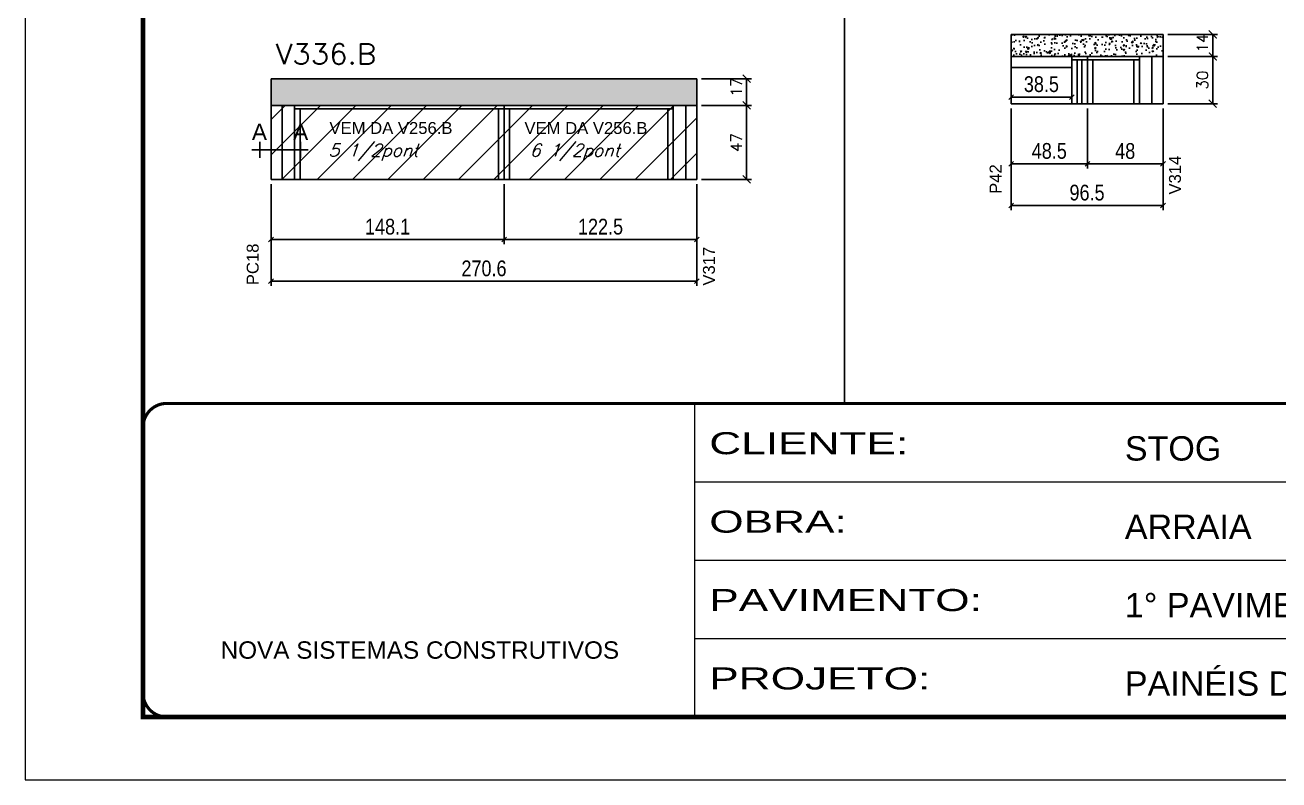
# Model space of a CAD drawing. Extents: x -3394 to 16474, y -5031 to 14397.
# Drawn here: x 4272 to 5069, y -436 to 43 of the extents above; entities that cross this region are included whole.
import ezdxf
from ezdxf.enums import TextEntityAlignment as Align

# ---------------------------------------------------------------- set-up
doc = ezdxf.new("R2010")
doc.units = 0
doc.linetypes.add('CONTINUO', pattern=[0])
doc.linetypes.add('DASHED', pattern=[0.75, 0.5, -0.25])
doc.layers.get('0').update_dxf_attribs({"linetype": 'CONTINUOUS'})
doc.layers.get('Defpoints').update_dxf_attribs({"linetype": 'CONTINUOUS'})
for name, color, linetype in [('COTA', 241, 'CONTINUOUS'), ('detalhes', 4, 'CONTINUOUS'), ('NOMENCLATURA', 7, 'CONTINUOUS'), ('Painéis', 200, 'CONTINUOUS'), ('SARR_2.2x7', 40, 'CONTINUOUS'), ('SARR_3.5x7', 81, 'CONTINUOUS'), ('texto', 7, 'CONTINUOUS')]:
    doc.layers.add(name, color=color, linetype=linetype)
for name, color, linetype, lineweight in [('Folhas', 255, 'CONTINUOUS', 9), ('REAPROVEITAMENTO', 251, 'CONTINUOUS', 9), ('SARRAFO DE PRESSAO', 251, 'DASHED', 9), ('Texto Seção', 7, 'CONTINUOUS', 15)]:
    doc.layers.add(name, color=color, linetype=linetype, lineweight=lineweight)
doc.styles.add('ARIAL', font='arial.ttf')
doc.styles.add('COTA TECNICA', font='techl___.ttf', dxfattribs={"height": 10})
doc.styles.add('REGUA-120', font='ROMANS.shx', dxfattribs={"height": 15})
doc.styles.add('ROMANS', font='romans.shx')
doc.styles.add('Tecnologia', font='')
doc.styles.get('Tecnologia').set_extended_font_data('Forgotten Futurist')
doc.dimstyles.new('Cota Paínel', dxfattribs={"dimtxt": 7, "dimasz": 5, "dimexe": 3, "dimexo": 3, "dimgap": 3, "dimtad": 1, "dimdec": 1, "dimzin": 12, "dimdsep": 46, "dimtxsty": 'ROMANS', "dimblk": 'ARCHTICK', "dimcen": 0, "dimclrd": 4, "dimclre": 4, "dimclrt": 1, "dimadec": 1, "dimazin": 3, "dimtfac": 1, "dimtdec": 1, "dimtmove": 0, "dimatfit": 3, "dimldrblk": 'OBLIQUE', "dimfxl": 1, "dimtolj": 1, "dimtzin": 12, "dimarcsym": 0})
doc.dimstyles.new('PAINEL', dxfattribs={"dimtxt": 10, "dimasz": 3, "dimexe": 3, "dimexo": 3, "dimgap": 3, "dimtad": 1, "dimdec": 1, "dimzin": 12, "dimdsep": 46, "dimtxsty": 'COTA TECNICA', "dimblk1": 'OBLIQUE', "dimblk2": 'OBLIQUE', "dimsah": 1, "dimcen": 0.9, "dimclrd": 4, "dimclre": 4, "dimclrt": 240, "dimadec": 1, "dimazin": 3, "dimtfac": 1, "dimtdec": 1, "dimtmove": 0, "dimatfit": 3, "dimfxl": 1, "dimtolj": 1, "dimtzin": 12, "dimarcsym": 0})

# ---------------------------------------------------------------- blocks, each defined once
blk = doc.blocks.new('9999999999')
at = {"color": 30, "linetype": 'CONTINUO'}
for p, q in [((98564.56, 34230.21), (98564.56, 34429.45)), ((98564.56, 34379.64), (99583.98, 34379.64)), ((98564.56, 34329.83), (99487.98, 34329.83)), ((98564.56, 34280.02), (99487.98, 34280.02))]:
    blk.add_line(p, q, dxfattribs=at)
at = {"color": 30, "linetype": 'CONTINUO', "const_width": 2}
blk.add_lwpolyline([(99583.98, 34230.21), (99583.98, 34414.45, 0.414214), (99568.98, 34429.45), (98228.98, 34429.45, 0.414214), (98213.98, 34414.45), (98213.98, 34245.21, 0.414214), (98228.98, 34230.21), (99583.98, 34230.21)], format="xyb", dxfattribs=at)
at = {"layer": 'Folhas'}
blk.add_lwpolyline([(98138.98, 34190.21), (99623.98, 34190.21), (99623.98, 35240.21), (98138.98, 35240.21)], close=True, dxfattribs=at)
at = {"layer": 'Folhas', "color": 30, "const_width": 3}
blk.add_lwpolyline([(98213.98, 34230.21), (99583.98, 34230.21), (99583.98, 35200.21), (98213.98, 35200.21)], close=True, dxfattribs=at)
at = {"color": 7, "linetype": 'Continuous', "ltscale": 5, "style": 'ARIAL'}
for s, height, p in [('STOG', 15.483, (98837.68, 34393.13)), ('ARRAIA', 15.483, (98837.68, 34343.32)), ('1° PAVIMENTO', 15.4829, (98837.68, 34293.51)), ('NOVA SISTEMAS CONSTRUTIVOS', 11.0592, (98263.19, 34267.21)), ('PAINÉIS DE LAT. VIGAS', 15.4829, (98837.68, 34243.7))]:
    blk.add_text(s, height=height, dxfattribs=at).set_placement(p)
at = {"layer": 'Folhas', "color": 7, "style": 'Tecnologia', "width": 1.5}
for s, p in [('CLIENTE:', (98573.65, 34397.17)), ('OBRA:', (98573.65, 34347.31)), ('PAVIMENTO:', (98573.65, 34297.5)), ('PROJETO:', (98573.65, 34247.69))]:
    blk.add_text(s, height=14, dxfattribs=at).set_placement(p)
blk = doc.blocks.new('_Oblique')
at = {"color": 0, "linetype": 'ByBlock', "lineweight": -2}
blk.add_line((-0.5, -0.5), (0.5, 0.5), dxfattribs=at)
blk = doc.blocks.new('*D1627')
at = {"layer": 'COTA', "color": 4, "linetype": 'ByBlock', "lineweight": -2, "transparency": 16777216}
for p, q in [((4428.45, -57.76), (4428.45, -95.95)), ((4576.55, -57.76), (4576.55, -95.95)), ((4428.45, -92.95), (4576.55, -92.95))]:
    blk.add_line(p, q, dxfattribs=at)
at = {"layer": 'Defpoints', "color": 0, "linetype": 'ByBlock', "transparency": 16777216}
for p in [(4428.45, -54.76), (4576.55, -54.76), (4576.55, -92.95)]:
    blk.add_point(p, dxfattribs=at)
at = {"layer": 'COTA', "color": 4, "linetype": 'ByBlock', "lineweight": -2, "transparency": 16777216, "xscale": 3, "yscale": 3, "zscale": 3, "rotation": 180}
blk.add_blockref('_Oblique', (4428.45, -92.95), dxfattribs=at)
at = {"layer": 'COTA', "color": 4, "linetype": 'ByBlock', "lineweight": -2, "transparency": 16777216, "xscale": 3, "yscale": 3, "zscale": 3}
blk.add_blockref('_Oblique', (4576.55, -92.95), dxfattribs=at)
at = {"layer": 'COTA', "color": 240, "linetype": 'ByBlock', "transparency": 16777216, "insert": (4502.5, -84.86), "char_height": 10, "attachment_point": 5, "style": 'COTA TECNICA'}
blk.add_mtext('\\A1;148.1', dxfattribs=at)
blk = doc.blocks.new('*D1628')
at = {"layer": 'COTA', "color": 4, "linetype": 'ByBlock', "lineweight": -2, "transparency": 16777216}
for p, q in [((4576.55, -57.76), (4576.55, -95.95)), ((4699.05, -57.76), (4699.05, -95.95)), ((4576.55, -92.95), (4699.05, -92.95))]:
    blk.add_line(p, q, dxfattribs=at)
at = {"layer": 'Defpoints', "color": 0, "linetype": 'ByBlock', "transparency": 16777216}
for p in [(4576.55, -54.76), (4699.05, -54.76), (4699.05, -92.95)]:
    blk.add_point(p, dxfattribs=at)
at = {"layer": 'COTA', "color": 4, "linetype": 'ByBlock', "lineweight": -2, "transparency": 16777216, "xscale": 3, "yscale": 3, "zscale": 3, "rotation": 180}
blk.add_blockref('_Oblique', (4576.55, -92.95), dxfattribs=at)
at = {"layer": 'COTA', "color": 4, "linetype": 'ByBlock', "lineweight": -2, "transparency": 16777216, "xscale": 3, "yscale": 3, "zscale": 3}
blk.add_blockref('_Oblique', (4699.05, -92.95), dxfattribs=at)
at = {"layer": 'COTA', "color": 240, "linetype": 'ByBlock', "transparency": 16777216, "insert": (4637.8, -84.84), "char_height": 10, "attachment_point": 5, "style": 'COTA TECNICA'}
blk.add_mtext('\\A1;122.5', dxfattribs=at)
blk = doc.blocks.new('*D1664')
at = {"layer": 'COTA', "color": 4, "linetype": 'ByBlock', "lineweight": -2, "transparency": 16777216}
for p, q in [((4428.45, -57.76), (4428.45, -122.45)), ((4699.05, -57.76), (4699.05, -122.45)), ((4428.45, -119.45), (4699.05, -119.45))]:
    blk.add_line(p, q, dxfattribs=at)
at = {"layer": 'Defpoints', "color": 0, "linetype": 'ByBlock', "transparency": 16777216}
for p in [(4428.45, -54.76), (4699.05, -54.76), (4699.05, -119.45)]:
    blk.add_point(p, dxfattribs=at)
at = {"layer": 'COTA', "color": 4, "linetype": 'ByBlock', "lineweight": -2, "transparency": 16777216, "xscale": 3, "yscale": 3, "zscale": 3, "rotation": 180}
blk.add_blockref('_Oblique', (4428.45, -119.45), dxfattribs=at)
at = {"layer": 'COTA', "color": 4, "linetype": 'ByBlock', "lineweight": -2, "transparency": 16777216, "xscale": 3, "yscale": 3, "zscale": 3}
blk.add_blockref('_Oblique', (4699.05, -119.45), dxfattribs=at)
at = {"layer": 'COTA', "color": 240, "linetype": 'ByBlock', "transparency": 16777216, "insert": (4563.75, -111.35), "char_height": 10, "attachment_point": 5, "style": 'COTA TECNICA'}
blk.add_mtext('\\A1;270.6', dxfattribs=at)
blk = doc.blocks.new('_ArchTick')
at = {"color": 0, "linetype": 'ByBlock', "const_width": 0.15}
blk.add_lwpolyline([(-0.5, -0.5), (0.5, 0.5)], dxfattribs=at)
blk = doc.blocks.new('*D1629')
at = {"layer": 'COTA', "color": 4, "linetype": 'Continuous', "lineweight": -2, "transparency": 16777216}
for p, q in [((4702.05, -7.76), (4733.63, -7.76)), ((4730.63, -54.76), (4730.63, -7.76))]:
    blk.add_line(p, q, dxfattribs=at)
at = {"layer": 'COTA', "color": 4, "lineweight": -2, "transparency": 16777216}
blk.add_line((4702.05, -54.76), (4733.63, -54.76), dxfattribs=at)
at = {"layer": 'Defpoints', "color": 0, "linetype": 'Continuous', "transparency": 16777216}
for p in [(4699.05, -7.76), (4730.63, -7.76), (4699.05, -54.76)]:
    blk.add_point(p, dxfattribs=at)
at = {"layer": 'COTA', "color": 4, "linetype": 'Continuous', "lineweight": -2, "transparency": 16777216, "xscale": 5, "yscale": 5, "zscale": 5}
for p, rotation in [((4730.63, -7.76), 90), ((4730.63, -54.76), 270)]:
    blk.add_blockref('_ArchTick', p, dxfattribs=dict(at, rotation=rotation))
at = {"layer": 'COTA', "color": 1, "linetype": 'Continuous', "transparency": 16777216, "insert": (4724.13, -31.26), "char_height": 7, "attachment_point": 5, "rotation": 90, "style": 'ROMANS'}
blk.add_mtext('\\A1;47', dxfattribs=at)
blk = doc.blocks.new('*D1630')
at = {"layer": 'COTA', "color": 4, "linetype": 'Continuous', "lineweight": -2, "transparency": 16777216}
for p, q in [((4702.05, 9.24), (4733.63, 9.24)), ((4730.63, -7.76), (4730.63, 9.24))]:
    blk.add_line(p, q, dxfattribs=at)
at = {"layer": 'COTA', "color": 4, "lineweight": -2, "transparency": 16777216}
blk.add_line((4702.05, -7.76), (4733.63, -7.76), dxfattribs=at)
at = {"layer": 'Defpoints', "color": 0, "linetype": 'Continuous', "transparency": 16777216}
for p in [(4699.05, 9.24), (4730.63, 9.24), (4699.05, -7.76)]:
    blk.add_point(p, dxfattribs=at)
at = {"layer": 'COTA', "color": 4, "linetype": 'Continuous', "lineweight": -2, "transparency": 16777216, "xscale": 5, "yscale": 5, "zscale": 5}
for p, rotation in [((4730.63, 9.24), 90), ((4730.63, -7.76), 270)]:
    blk.add_blockref('_ArchTick', p, dxfattribs=dict(at, rotation=rotation))
at = {"layer": 'COTA', "color": 1, "linetype": 'Continuous', "transparency": 16777216, "insert": (4724.13, 3.92), "char_height": 7, "attachment_point": 5, "rotation": 90, "style": 'ROMANS'}
blk.add_mtext('\\A1;17', dxfattribs=at)
blk = doc.blocks.new('*D1634')
at = {"layer": 'COTA', "color": 4, "linetype": 'ByBlock', "lineweight": -2, "transparency": 16777216}
for p, q in [((4898.64, -9.67), (4898.64, -47.85)), ((4947.14, -9.67), (4947.14, -47.85)), ((4898.64, -44.85), (4947.14, -44.85))]:
    blk.add_line(p, q, dxfattribs=at)
at = {"layer": 'Defpoints', "color": 0, "linetype": 'ByBlock', "transparency": 16777216}
for p in [(4898.64, -6.67), (4947.14, -6.67), (4947.14, -44.85)]:
    blk.add_point(p, dxfattribs=at)
at = {"layer": 'COTA', "color": 4, "linetype": 'ByBlock', "lineweight": -2, "transparency": 16777216, "xscale": 3, "yscale": 3, "zscale": 3, "rotation": 180}
blk.add_blockref('_Oblique', (4898.64, -44.85), dxfattribs=at)
at = {"layer": 'COTA', "color": 4, "linetype": 'ByBlock', "lineweight": -2, "transparency": 16777216, "xscale": 3, "yscale": 3, "zscale": 3}
blk.add_blockref('_Oblique', (4947.14, -44.85), dxfattribs=at)
at = {"layer": 'COTA', "color": 240, "linetype": 'ByBlock', "transparency": 16777216, "insert": (4922.89, -36.72), "char_height": 10, "attachment_point": 5, "style": 'COTA TECNICA'}
blk.add_mtext('\\A1;48.5', dxfattribs=at)
blk = doc.blocks.new('*D1635')
at = {"layer": 'COTA', "color": 4, "linetype": 'ByBlock', "lineweight": -2, "transparency": 16777216}
for p, q in [((4947.14, -9.67), (4947.14, -47.85)), ((4995.14, -9.67), (4995.14, -47.85)), ((4947.14, -44.85), (4995.14, -44.85))]:
    blk.add_line(p, q, dxfattribs=at)
at = {"layer": 'Defpoints', "color": 0, "linetype": 'ByBlock', "transparency": 16777216}
for p in [(4947.14, -6.67), (4995.14, -6.67), (4995.14, -44.85)]:
    blk.add_point(p, dxfattribs=at)
at = {"layer": 'COTA', "color": 4, "linetype": 'ByBlock', "lineweight": -2, "transparency": 16777216, "xscale": 3, "yscale": 3, "zscale": 3, "rotation": 180}
blk.add_blockref('_Oblique', (4947.14, -44.85), dxfattribs=at)
at = {"layer": 'COTA', "color": 4, "linetype": 'ByBlock', "lineweight": -2, "transparency": 16777216, "xscale": 3, "yscale": 3, "zscale": 3}
blk.add_blockref('_Oblique', (4995.14, -44.85), dxfattribs=at)
at = {"layer": 'COTA', "color": 240, "linetype": 'ByBlock', "transparency": 16777216, "insert": (4971.14, -36.76), "char_height": 10, "attachment_point": 5, "style": 'COTA TECNICA'}
blk.add_mtext('\\A1;48', dxfattribs=at)
blk = doc.blocks.new('*D1666')
at = {"layer": 'COTA', "color": 4, "linetype": 'ByBlock', "lineweight": -2, "transparency": 16777216}
for p, q in [((4898.64, -9.67), (4898.64, -74.35)), ((4995.14, -9.67), (4995.14, -74.35)), ((4898.64, -71.35), (4995.14, -71.35))]:
    blk.add_line(p, q, dxfattribs=at)
at = {"layer": 'Defpoints', "color": 0, "linetype": 'ByBlock', "transparency": 16777216}
for p in [(4898.64, -6.67), (4995.14, -6.67), (4995.14, -71.35)]:
    blk.add_point(p, dxfattribs=at)
at = {"layer": 'COTA', "color": 4, "linetype": 'ByBlock', "lineweight": -2, "transparency": 16777216, "xscale": 3, "yscale": 3, "zscale": 3, "rotation": 180}
blk.add_blockref('_Oblique', (4898.64, -71.35), dxfattribs=at)
at = {"layer": 'COTA', "color": 4, "linetype": 'ByBlock', "lineweight": -2, "transparency": 16777216, "xscale": 3, "yscale": 3, "zscale": 3}
blk.add_blockref('_Oblique', (4995.14, -71.35), dxfattribs=at)
at = {"layer": 'COTA', "color": 240, "linetype": 'ByBlock', "transparency": 16777216, "insert": (4946.89, -63.21), "char_height": 10, "attachment_point": 5, "style": 'COTA TECNICA'}
blk.add_mtext('\\A1;96.5', dxfattribs=at)
blk = doc.blocks.new('*D1636')
at = {"layer": 'COTA', "color": 4, "lineweight": -2, "transparency": 16777216}
for p, q in [((4998.14, 23.33), (5029.71, 23.33)), ((5026.71, -6.67), (5026.71, 23.33)), ((4998.14, -6.67), (5029.71, -6.67))]:
    blk.add_line(p, q, dxfattribs=at)
at = {"layer": 'Defpoints', "color": 0, "transparency": 16777216}
for p in [(4995.14, 23.33), (5026.71, 23.33), (4995.14, -6.67)]:
    blk.add_point(p, dxfattribs=at)
at = {"layer": 'COTA', "color": 4, "lineweight": -2, "transparency": 16777216, "xscale": 5, "yscale": 5, "zscale": 5}
for p, rotation in [((5026.71, 23.33), 90), ((5026.71, -6.67), 270)]:
    blk.add_blockref('_ArchTick', p, dxfattribs=dict(at, rotation=rotation))
at = {"layer": 'COTA', "color": 1, "transparency": 16777216, "insert": (5020.21, 8.33), "char_height": 7, "attachment_point": 5, "rotation": 90, "style": 'ROMANS'}
blk.add_mtext('\\A1;30', dxfattribs=at)
blk = doc.blocks.new('*D1637')
at = {"layer": 'COTA', "color": 4, "lineweight": -2, "transparency": 16777216}
for p, q in [((4998.14, 37.33), (5029.71, 37.33)), ((5026.71, 23.33), (5026.71, 37.33)), ((4998.14, 23.33), (5029.71, 23.33))]:
    blk.add_line(p, q, dxfattribs=at)
at = {"layer": 'Defpoints', "color": 0, "transparency": 16777216}
for p in [(4995.14, 37.33), (5026.71, 37.33), (4995.14, 23.33)]:
    blk.add_point(p, dxfattribs=at)
at = {"layer": 'COTA', "color": 4, "lineweight": -2, "transparency": 16777216, "xscale": 5, "yscale": 5, "zscale": 5}
for p, rotation in [((5026.71, 37.33), 90), ((5026.71, 23.33), 270)]:
    blk.add_blockref('_ArchTick', p, dxfattribs=dict(at, rotation=rotation))
at = {"layer": 'COTA', "color": 1, "transparency": 16777216, "insert": (5020.21, 32.02), "char_height": 7, "attachment_point": 5, "rotation": 90, "style": 'ROMANS'}
blk.add_mtext('\\A1;14', dxfattribs=at)
blk = doc.blocks.new('*D1668')
at = {"layer": 'COTA', "color": 4, "lineweight": -2, "transparency": 16777216}
for p, q in [((4898.64, 13.33), (4898.64, -5.54)), ((4937.14, 13.33), (4937.14, -5.54)), ((4937.14, -2.54), (4898.64, -2.54))]:
    blk.add_line(p, q, dxfattribs=at)
at = {"layer": 'Defpoints', "color": 0, "transparency": 16777216}
for p in [(4898.64, 16.33), (4937.14, 16.33), (4898.64, -2.54)]:
    blk.add_point(p, dxfattribs=at)
at = {"layer": 'COTA', "color": 4, "lineweight": -2, "transparency": 16777216, "xscale": 3, "yscale": 3, "zscale": 3, "rotation": 180}
blk.add_blockref('_Oblique', (4898.64, -2.54), dxfattribs=at)
at = {"layer": 'COTA', "color": 4, "lineweight": -2, "transparency": 16777216, "xscale": 3, "yscale": 3, "zscale": 3}
blk.add_blockref('_Oblique', (4937.14, -2.54), dxfattribs=at)
at = {"layer": 'COTA', "color": 240, "transparency": 16777216, "insert": (4917.89, 5.7), "char_height": 10, "attachment_point": 5, "style": 'COTA TECNICA'}
blk.add_mtext('\\A1;38.5', dxfattribs=at)

msp = doc.modelspace()

# ---------------------------------------------------------------- hatches: boundary and pattern name
at = {"layer": 'COTA', "linetype": 'Continuous'}
h = msp.add_hatch(dxfattribs=at)
h.set_pattern_fill('AR-CONC', color=256, scale=0.05)
h.set_pattern_definition([(50, (-431.436, -6010.598), (9.1092334, -0.796954), [0.9525, -10.4775]), (355, (-431.436, -6010.598), (-1.762171, 9.552842), [0.762, -8.382029]), (100.45144, (-430.6765, -6010.665), (7.347062, 8.755888), [0.8095, -8.904512]), (46.1842, (-431.436, -6008.058), (13.553952, -2.102116), [1.42875, -15.71625]), (96.63556, (-430.306, -6008.233), (11.870207, 12.371306), [1.21425, -13.35678]), (351.18415, (-431.436, -6008.058), (11.870207, 12.371306), [1.142998, -12.572987]), (21, (-430.166, -6008.693), (7.5807196, -5.11326), [0.9525, -10.4775]), (326, (-430.166, -6008.693), (3.090101, 9.209398), [0.762, -8.382]), (71.45144, (-429.534, -6009.119), (10.670821, 4.096138), [0.8095, -8.904497]), (37.5, (-431.4356, -6010.5983), (0.1544302, 4.227752), [0, -8.2804, 0, -8.509, 0, -8.41375]), (7.5, (-431.4356, -6010.5983), (3.340983, 5.0090287), [0, -4.8514, 0, -8.0899, 0, -3.20675]), (327.5, (-434.2677, -6010.5983), (6.7795298, -0.2864372), [0, -3.175, 0, -9.906, 0, -13.1445]), (317.5, (-435.538, -6010.598), (7.406459, 1.2713246), [0, -4.1275, 0, -6.5786, 0, -9.3345])])
h.paths.add_polyline_path([(4995.14, 23.33), (4995.14, 37.33), (4898.64, 37.33), (4898.64, 23.33)])
h = msp.add_hatch(dxfattribs=at)
h.set_pattern_fill('AR-CONC', color=256, scale=0.05)
h.set_pattern_definition([(50, (-564, -6243.775), (9.1092334, -0.796954), [0.9525, -10.4775]), (355, (-564, -6243.775), (-1.762171, 9.552842), [0.762, -8.382029]), (100.45144, (-563.241, -6243.842), (7.347062, 8.755888), [0.8095, -8.904512]), (46.1842, (-564, -6241.235), (13.553952, -2.102116), [1.42875, -15.71625]), (96.63556, (-562.87, -6241.41), (11.870207, 12.371306), [1.21425, -13.35678]), (351.18415, (-564, -6241.235), (11.870207, 12.371306), [1.142998, -12.572987]), (21, (-562.73, -6241.87), (7.5807196, -5.11326), [0.9525, -10.4775]), (326, (-562.73, -6241.87), (3.090101, 9.209398), [0.762, -8.382]), (71.45144, (-562.098, -6242.296), (10.670821, 4.096138), [0.8095, -8.904497]), (37.5, (-564, -6243.7753), (0.1544302, 4.227752), [0, -8.2804, 0, -8.509, 0, -8.41375]), (7.5, (-564, -6243.7753), (3.340983, 5.0090287), [0, -4.8514, 0, -8.0899, 0, -3.20675]), (327.5, (-566.8322, -6243.7753), (6.7795298, -0.2864372), [0, -3.175, 0, -9.906, 0, -13.1445]), (317.5, (-568.102, -6243.7753), (7.406459, 1.2713246), [0, -4.1275, 0, -6.5786, 0, -9.3345])])
h.paths.add_polyline_path([(4428.45, 9.24), (4428.45, -7.76), (4699.05, -7.76), (4699.05, 9.24)])
at = {"layer": 'REAPROVEITAMENTO', "linetype": 'Continuous'}
h = msp.add_hatch(dxfattribs=at)
h.set_pattern_fill('ANSI31', color=256, scale=5)
h.paths.add_polyline_path([(4428.45, -7.76), (4428.45, -54.76), (4576.55, -54.76), (4576.55, -7.76)])
h = msp.add_hatch(dxfattribs=at)
h.set_pattern_fill('ANSI31', color=256, scale=5)
h.paths.add_polyline_path([(4576.55, -7.76), (4576.55, -54.76), (4699.05, -54.76), (4699.05, -7.76)])

# ---------------------------------------------------------------- linework, layer by layer
at = {"layer": 'COTA', "linetype": 'Continuous'}
for p, q in [((4792.75, 573.65), (4792.75, -197.11)), ((4995.14, 23.33), (4995.14, 37.33)), ((4428.45, 9.24), (4699.05, 9.24)), ((4699.05, -7.76), (4699.05, 9.24))]:
    msp.add_line(p, q, dxfattribs=at)
at = {"layer": 'COTA', "linetype": 'ByBlock'}
for p, q in [((4898.64, 37.33), (4995.14, 37.33)), ((4898.64, 23.33), (4898.64, 37.33)), ((4428.45, -7.76), (4428.45, 9.24))]:
    msp.add_line(p, q, dxfattribs=at)
at = {"layer": 'detalhes'}
for p, q in [((4421.29, -30.96), (4421.29, -40.96)), ((4447.1, -30.96), (4447.1, -40.96)), ((4452.1, -35.96), (4416.29, -35.96))]:
    msp.add_line(p, q, dxfattribs=at)
at = {"layer": 'Painéis', "linetype": 'ByBlock'}
for p, q in [((4898.64, 23.33), (4995.14, 23.33)), ((4898.64, -6.67), (4898.64, 23.33)), ((4947.14, -6.67), (4947.14, 23.33)), ((4995.14, -6.67), (4995.14, 23.33)), ((4428.45, -7.76), (4699.05, -7.76)), ((4428.45, -54.76), (4428.45, -7.76)), ((4576.55, -54.76), (4576.55, -7.76)), ((4699.05, -54.76), (4699.05, -7.76)), ((4898.64, -6.67), (4995.14, -6.67)), ((4428.45, -54.76), (4699.05, -54.76))]:
    msp.add_line(p, q, dxfattribs=at)
at = {"layer": 'SARR_2.2x7', "linetype": 'Continuous'}
for p, q in [((4898.64, 16.33), (4937.14, 16.33)), ((4937.14, 21.13), (4947.14, 21.13)), ((4947.14, 21.13), (4980.14, 21.13)), ((4988.14, -6.67), (4988.14, 23.33)), ((4435.45, -54.76), (4435.45, -7.76)), ((4692.05, -54.76), (4692.05, -7.76)), ((4443.45, -9.96), (4576.55, -9.96)), ((4576.55, -9.96), (4684.05, -9.96))]:
    msp.add_line(p, q, dxfattribs=at)
at = {"layer": 'SARR_3.5x7'}
for p, q in [((4937.14, 23.33), (4937.14, -6.67)), ((4940.64, 21.13), (4940.64, -6.67)), ((4943.64, 21.13), (4943.64, -6.67)), ((4947.14, 21.13), (4947.14, -6.67)), ((4950.64, 21.13), (4950.64, -6.67)), ((4976.64, 21.13), (4976.64, -6.67)), ((4980.14, 23.33), (4980.14, -6.67)), ((4443.45, -7.76), (4443.45, -54.76)), ((4684.05, -7.76), (4684.05, -54.76)), ((4937.14, -6.67), (4940.64, -6.67)), ((4943.64, -6.67), (4947.14, -6.67)), ((4947.14, -6.67), (4950.64, -6.67)), ((4976.64, -6.67), (4980.14, -6.67)), ((4446.95, -9.96), (4446.95, -54.76)), ((4573.05, -9.96), (4573.05, -54.76)), ((4576.55, -9.96), (4576.55, -54.76)), ((4580.05, -9.96), (4580.05, -54.76)), ((4680.55, -9.96), (4680.55, -54.76)), ((4443.45, -54.76), (4446.95, -54.76)), ((4573.05, -54.76), (4576.55, -54.76)), ((4576.55, -54.76), (4580.05, -54.76)), ((4680.55, -54.76), (4684.05, -54.76))]:
    msp.add_line(p, q, dxfattribs=at)

# ---------------------------------------------------------------- block references
at = {"layer": 'SARRAFO DE PRESSAO', "color": 6, "linetype": 'ByBlock'}
msp.add_blockref('9999999999', (-93866.77, -34626.55), dxfattribs=at)

# ---------------------------------------------------------------- texts
at = {"layer": 'detalhes', "color": 0, "linetype": 'Continuous', "style": 'ARIAL'}
for p in [(4421.09, -24.54), (4447.3, -24.54)]:
    msp.add_text('A', height=10.22, dxfattribs=at).set_placement(p, align=Align.MIDDLE_CENTER)
at = {"layer": 'NOMENCLATURA', "linetype": 'Continuous', "style": 'ARIAL'}
for p in [(4465.6, -25.87), (4589.47, -25.87)]:
    msp.add_text('VEM DA V256.B', height=7.5671, dxfattribs=at).set_placement(p)
for s, p in [('P42', (4892.56, -63.94)), ('V314', (5006.52, -64.37)), ('PC18', (4420.58, -121.97)), ('V317', (4710.44, -122.25))]:
    msp.add_text(s, height=7.567, rotation=90, dxfattribs=at).set_placement(p)
at = {"layer": 'texto', "color": 2, "char_height": 8, "attachment_point": 5, "style": 'ROMANS'}
for s, insert in [('{\\Q19;\\C256;5 1/2pont}', (4493.45, -37.54)), ('{\\Q19;\\C256;6 1/2pont}', (4621.39, -37.54))]:
    msp.add_mtext(s, dxfattribs=dict(at, insert=insert))
at = {"layer": 'Texto Seção', "style": 'REGUA-120', "width": 1.05}
msp.add_text('V336.B', height=13, dxfattribs=at).set_placement((4431.45, 18.42))

# ---------------------------------------------------------------- dimensions: what is measured, and where the dimension line sits
at = {"layer": 'COTA'}
dim = msp.add_linear_dim(base=(5026.71, 37.33), p1=(4995.14, 23.33), p2=(4995.14, 37.33), angle=90, dimstyle='Cota Paínel', dxfattribs=at)
dim.commit()
dim.dimension.update_dxf_attribs({"geometry": '*D1637', "text_midpoint": (5026.71, 32.02), "dimtype": 160})
dim = msp.add_linear_dim(base=(5026.71, 23.33), p1=(4995.14, -6.67), p2=(4995.14, 23.33), angle=90, dimstyle='Cota Paínel', dxfattribs=at)
dim.commit()
dim.dimension.update_dxf_attribs({"geometry": '*D1636', "text_midpoint": (5020.21, 8.33)})
dim = msp.add_linear_dim(base=(4898.64, -2.54), p1=(4937.14, 16.33), p2=(4898.64, 16.33), dimstyle='PAINEL', dxfattribs=at)
dim.commit()
dim.dimension.update_dxf_attribs({"geometry": '*D1668', "text_midpoint": (4917.89, 5.7)})
at = {"layer": 'COTA', "linetype": 'Continuous'}
dim = msp.add_linear_dim(base=(4730.63, 9.24), p1=(4699.05, -7.76), p2=(4699.05, 9.24), angle=90, dimstyle='Cota Paínel', dxfattribs=at)
dim.commit()
dim.dimension.update_dxf_attribs({"geometry": '*D1630', "text_midpoint": (4730.63, 3.92), "dimtype": 160})
dim = msp.add_linear_dim(base=(4730.63, -7.76), p1=(4699.05, -54.76), p2=(4699.05, -7.76), angle=90, dimstyle='Cota Paínel', dxfattribs=at)
dim.commit()
dim.dimension.update_dxf_attribs({"geometry": '*D1629', "text_midpoint": (4724.13, -31.26)})
at = {"layer": 'COTA', "linetype": 'ByBlock'}
for base, p1, p2, picture, middle in [((4947.14, -44.85), (4898.64, -6.67), (4947.14, -6.67), '*D1634', (4922.89, -36.72)), ((4995.14, -71.35), (4898.64, -6.67), (4995.14, -6.67), '*D1666', (4946.89, -63.21)), ((4576.55, -92.95), (4428.45, -54.76), (4576.55, -54.76), '*D1627', (4502.5, -84.86)), ((4699.05, -119.45), (4428.45, -54.76), (4699.05, -54.76), '*D1664', (4563.75, -111.35))]:
    dim = msp.add_linear_dim(base=base, p1=p1, p2=p2, dimstyle='PAINEL', dxfattribs=at)
    dim.commit()
    dim.dimension.update_dxf_attribs({"geometry": picture, "text_midpoint": middle})
for base, p1, p2, picture, middle in [((4995.14, -44.85), (4947.14, -6.67), (4995.14, -6.67), '*D1635', (4971.14, -36.76)), ((4699.05, -92.95), (4576.55, -54.76), (4699.05, -54.76), '*D1628', (4637.8, -84.84))]:
    dim = msp.add_linear_dim(base=base, p1=p1, p2=p2, dimstyle='PAINEL', override={"dimtmove": 1}, dxfattribs=at)
    dim.commit()
    dim.dimension.update_dxf_attribs({"geometry": picture, "text_midpoint": middle})

doc.saveas('drawing.dxf')
